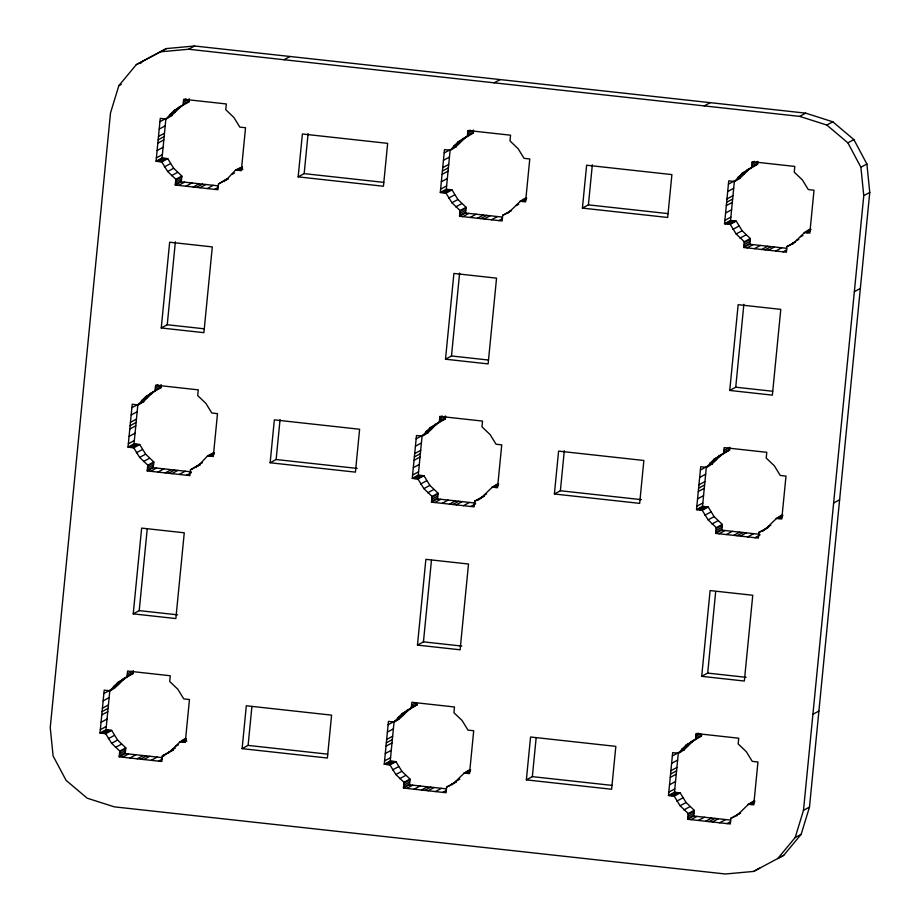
<?xml version="1.0" encoding="UTF-8"?>
<svg xmlns="http://www.w3.org/2000/svg" width="920" height="920" viewBox="0 0 920 920"><rect width="100%" height="100%" fill="white"/><g stroke="black" fill="none" stroke-linecap="round" stroke-linejoin="round"><path stroke-width="1.38" d="M105.696 733.665L111.607 743.291L119.772 751.077L119.209 756.815L125.2 753.572L125.764 747.833L117.599 740.048L111.688 730.422L105.696 733.665L99.992 733.033L104.19 690.149L109.905 690.782C118.898 686.872 123.326 676.717 133.043 673.543L133.331 670.68M133.733 447.775L139.644 457.401L147.798 465.186L147.234 470.925L153.226 467.682L153.789 461.943L145.636 454.158L139.725 444.532L133.733 447.775L128.018 447.143L132.227 404.259L137.931 404.892C146.935 400.982 151.363 390.827 161.08 387.653L161.356 384.79L155.365 388.033M161.759 161.886L167.67 171.511L175.835 179.296L175.271 185.035L181.263 181.792L181.827 176.053L173.661 168.268L167.75 158.642L161.759 161.886L156.055 161.253L160.264 118.37L165.968 119.002C174.961 115.092 179.388 104.937 189.106 101.775L189.198 100.878L183.206 104.121M99.992 733.033L105.984 729.79L109.859 690.253L103.868 693.507M128.018 447.143L134.01 443.9L137.885 404.374M156.055 161.253L162.046 158.01L165.922 118.484L159.93 121.727M133.227 613.87L141.634 528.103L184.264 532.795L175.858 618.562L133.227 613.87L139.219 610.627L177.583 614.847M137.931 404.892L145.59 396.75L155.089 390.908L155.652 385.158L198.283 389.85L197.719 395.588L205.884 403.385L211.795 412.999L217.499 413.632L213.29 456.515L207.586 455.883L199.939 464.025L190.44 469.878L189.876 475.617L147.234 470.925M161.253 327.98L169.659 242.213L212.302 246.905L203.895 332.672L161.253 327.98L167.244 324.737L204.194 328.796M165.968 119.002L173.615 110.871L183.114 105.018L183.678 99.279L226.32 103.96L225.756 109.698L233.91 117.495L239.821 127.121L245.536 127.742L241.327 170.625L235.623 170.005L227.964 178.135L218.465 183.988L217.902 189.727L175.271 185.035M139.219 610.627L147.2 529.149M167.244 324.737L175.375 241.833M168.314 753.422L168.394 752.525L173.351 749.904L162.403 755.769L161.839 761.507L119.209 756.815M196.339 467.532L196.431 466.635L200.146 464.669M224.376 181.642L224.457 180.745L228.171 178.779M242.109 748.65L246.318 705.766L331.591 715.139L327.382 758.022L242.109 748.65L248.101 745.407L327.692 754.158M270.147 462.76L274.344 419.876L359.616 429.249L355.419 472.132L270.147 462.76L276.138 459.517L357.144 468.418M298.172 176.87L302.381 133.987L387.653 143.359L383.445 186.242L298.172 176.87L304.163 173.627L383.755 182.379M248.101 745.407L251.884 706.813M276.138 459.517L280.059 419.497M304.163 173.627L308.096 133.607M389.942 764.899L395.853 774.525L404.018 782.31L403.454 788.049L409.446 784.806L410.009 779.067L401.844 771.27L395.933 761.656L389.942 764.899L384.238 764.267L388.435 721.383L394.139 722.016C403.144 718.106 407.572 707.952 417.289 704.777L417.381 703.88L411.389 707.123M417.967 479.009L423.89 488.635L432.043 496.421L431.48 502.159L437.471 498.916L438.035 493.178L429.881 485.392L423.959 475.766L417.967 479.009L412.263 478.377L416.472 435.493L422.176 436.126C431.181 432.216 435.608 422.061 445.315 418.887L445.602 416.024L439.61 419.267M446.004 193.119L451.916 202.745L460.08 210.53L459.517 216.269L465.508 213.026L466.072 207.287L457.907 199.502L451.996 189.876L446.004 193.119L440.3 192.487L444.498 149.603L450.213 150.236C459.206 146.326 463.634 136.171 473.351 132.998L473.443 132.1L467.452 135.343M384.238 764.267L390.229 761.024L394.105 721.487L388.113 724.73M412.263 478.377L418.255 475.134L422.13 435.597M440.3 192.487L446.292 189.244L450.167 149.718L444.176 152.961M417.461 645.104L425.879 559.337L468.51 564.029L460.103 649.796L417.461 645.104L423.453 641.861L461.828 646.081M445.498 359.214L453.905 273.447L496.547 278.139L488.129 363.906L445.498 359.214L451.49 355.971L488.44 360.03M423.453 641.861L431.445 560.384M451.49 355.971L459.62 273.067M452.548 784.656L452.64 783.759L446.648 787.002L446.085 792.741L403.454 788.049M478.193 500.054L484.38 495.903L474.685 501.112L474.122 506.851L431.48 502.159M511.255 210.657L502.711 215.222L502.147 220.961L459.517 216.269M508.61 212.876L508.702 211.98L511.175 210.668M526.355 779.884L530.564 737L615.836 746.373L611.627 789.256L526.355 779.884L532.346 776.641L611.938 785.381M554.392 493.994L558.589 451.11L643.862 460.483L639.664 503.366L554.392 493.994L560.384 490.751L641.389 499.652M582.417 208.104L586.626 165.22L671.899 174.593L667.69 217.476L582.417 208.104L588.409 204.861L668 213.612M532.346 776.641L536.13 738.047M560.384 490.751L564.305 450.731M588.409 204.861L592.331 164.841M674.188 796.122L680.098 805.747L688.252 813.544L687.688 819.283L693.68 816.04L694.244 810.301L686.09 802.505L680.179 792.879L674.188 796.122L668.472 795.501L672.681 752.617L678.385 753.238C687.389 749.34 691.817 739.185 701.534 736.011L701.615 735.115L695.623 738.357M702.213 510.243L708.124 519.857L716.289 527.654L715.725 533.393L721.717 530.15L722.28 524.411L714.115 516.615L708.204 507L702.213 510.243L696.509 509.611L700.718 466.727L706.422 467.36C715.415 463.45 719.854 453.296 729.56 450.121L729.847 447.258M730.25 224.353L736.161 233.979L744.314 241.764L743.751 247.503L749.742 244.26L750.306 238.521L742.152 230.736L736.241 221.111L730.25 224.353L724.546 223.721L728.744 180.837L734.447 181.47C743.452 177.56 747.88 167.405 757.597 164.231L757.873 161.368L751.881 164.611M668.472 795.501L674.463 792.258L678.35 752.721L672.359 755.964M696.509 509.611L702.5 506.368L706.376 466.831M724.546 223.721L730.537 220.478L734.413 180.941L728.421 184.184M701.707 676.338L710.113 590.571L752.755 595.263L744.349 681.03L701.707 676.338L707.698 673.095L746.074 677.315M729.744 390.448L738.15 304.681L780.781 309.373L772.374 395.14L729.744 390.448L735.735 387.205L772.685 391.264M707.698 673.095L715.691 591.617M735.735 387.205L743.866 304.301M736.793 815.879L736.885 814.982L740.6 813.027L730.894 818.225L730.331 823.975L687.688 819.283M762.427 531.288L768.625 527.137L758.919 532.346L758.356 538.085L715.725 533.393M795.42 241.902L786.956 246.456L786.393 252.195L743.751 247.503M792.856 244.111L792.948 243.213M783.713 855.335L777.722 858.59L795.179 837.533L803.494 810.336L863.765 195.672L860.901 167.244L847.895 142.853L826.815 125.051L799.71 116.391L188.588 49.243L160.379 51.819L136.286 64.664L118.829 85.709L110.515 112.907L50.243 727.57L53.107 755.998L66.114 780.39L87.193 798.192L114.298 806.851L725.42 874L753.63 871.424L783.713 855.335L801.17 834.29L809.485 807.093L869.756 192.429L866.893 164.001L853.886 139.61L832.807 121.808L805.702 113.148L194.58 46L166.37 48.576L136.286 64.664M450.213 150.236L457.861 142.094L473.351 132.998M109.905 690.782L117.553 682.64L133.043 673.543M502.711 215.222C512.428 212.048 516.856 201.894 525.86 197.984L526.746 198.087L520.754 201.33M422.176 436.126L429.835 427.984L445.315 418.887M162.403 755.769C172.12 752.594 176.548 742.44 185.552 738.53L186.438 738.633L180.446 741.876M734.447 181.47L742.106 173.328L757.597 164.231M497.823 483.874C488.819 487.784 484.391 497.938 474.685 501.112M394.139 722.016L401.798 713.874L417.289 704.777M786.956 246.456C796.674 243.282 801.101 233.128 810.094 229.218L810.991 229.321L805 232.564M706.422 467.36L714.069 459.218L729.56 450.121M464.692 773.11L470.683 769.867L469.786 769.764C460.793 773.674 456.366 783.828 446.648 787.002M468.004 771.926L469.786 769.764M782.069 515.108C773.064 519.018 768.637 529.172 758.919 532.346M678.385 753.238L686.044 745.108L701.534 736.011M748.937 804.344L754.929 801.101L754.032 800.998C745.039 804.908 740.611 815.062 730.894 818.225M752.249 803.16L754.032 800.998M140.53 63.514L142.278 61.41M160.379 51.819L166.37 48.576M118.829 85.709L121.221 84.41M188.588 49.243L194.58 46M183.586 100.165L185.989 98.877M183.402 102.143L189.393 98.9M178.169 107.629L184.161 104.385M183.114 105.018L189.106 101.775M173.615 110.871L179.607 107.629M169.533 114.678L175.524 111.423M284.073 59.731L290.064 56.488M159.206 129.099L165.197 125.856M158.481 136.459L164.473 133.216M158.159 139.817L164.151 136.574M157.826 143.163L163.817 139.921M157.102 150.535L163.093 147.292M156.377 157.906L162.368 154.663M156.94 161.356L162.932 158.113M158.907 161.575L164.898 158.332M160.873 161.782L166.865 158.539M164.415 166.899L170.407 163.656M167.67 171.511L173.661 168.268M171.499 175.662L177.491 172.419M175.835 179.296L181.827 176.053M175.743 180.193L181.734 176.951M175.547 182.171L181.539 178.928M175.352 184.149L181.343 180.895M178.595 185.403L184.586 182.16M185.932 186.208L191.923 182.965M193.257 187.013L199.249 183.77M196.592 187.381L202.584 184.138M199.916 187.749L205.907 184.506M235.623 170.005L242.5 166.853L236.509 170.096M238.475 170.315L242.064 168.371M232.058 174.328L234.45 173.029M207.242 188.554L213.233 185.311M240.43 170.533L242.834 169.234M218.465 183.988L228.206 178.779M214.578 189.359L218.166 187.415M494.143 82.823L500.135 79.58M467.831 131.399L470.235 130.111M467.636 133.377L473.627 130.134M457.861 142.094L463.852 138.851M453.778 145.9L459.77 142.657M443.451 160.321L449.443 157.078M442.727 167.693L448.718 164.45M442.405 171.051L448.397 167.808M442.072 174.397L448.063 171.155M441.347 181.769L447.338 178.526M440.622 189.14L446.614 185.897M441.186 192.59L447.178 189.347M443.152 192.797L449.144 189.554M445.107 193.016L451.099 189.773M448.649 198.122L454.641 194.879M451.916 202.745L457.907 199.502M455.745 206.896L461.736 203.653M460.08 210.53L466.072 207.287M459.988 211.427L465.98 208.184M459.793 213.405L465.784 210.162M459.597 215.372L465.589 212.129M462.841 216.637L468.832 213.394M155.56 386.055L157.952 384.767M470.178 217.442L476.169 214.199M155.169 390.011L161.161 386.768M150.132 393.518L156.124 390.275M155.089 390.908L161.08 387.653M145.59 396.75L151.581 393.507M477.503 218.247L483.494 215.004M141.496 400.556L147.487 397.313M480.826 218.615L486.818 215.372M131.893 407.617L143.922 401.649M484.161 218.983L490.153 215.74M522.721 201.549L526.309 199.594M516.292 205.562L518.696 204.263M491.487 219.788L497.478 216.545M131.18 414.978L137.172 411.734M704.225 105.903L710.217 102.66M498.824 220.593L502.412 218.649M130.456 422.349L136.447 419.106M130.123 425.707L136.114 422.464M129.8 429.053L135.792 425.81M129.076 436.425L135.067 433.182M128.351 443.796L134.343 440.553M128.915 447.246L134.906 444.003M130.87 447.465L136.862 444.21M132.837 447.672L138.828 444.429M136.379 452.789L142.37 449.535M139.644 457.401L145.636 454.158M143.462 461.553L149.454 458.309M147.798 465.186L153.789 461.943M147.717 466.084L153.709 462.841M147.522 468.061L153.513 464.818M799.71 116.391L805.702 113.148M147.327 470.028L153.318 466.785M150.57 471.293L156.561 468.05M157.895 472.098L163.886 468.855M165.22 472.903L171.212 469.66M168.555 473.271L174.547 470.028M171.89 473.639L177.882 470.396M207.586 455.883L213.578 452.64M208.483 455.986L214.475 452.743M752.077 162.633L754.469 161.333M210.439 456.205L214.038 454.261M179.216 474.444L185.208 471.201M199.939 464.025L202.331 462.725M826.815 125.051L832.807 121.808M190.44 469.878L200.18 464.669M751.686 166.577L757.678 163.334M742.106 173.328L748.098 170.085M186.541 475.249L191.337 472.65M738.024 177.134L744.015 173.892M737.15 179.423L740.439 178.227M727.697 191.555L733.688 188.312M726.972 198.927L732.964 195.684M726.639 202.285L732.63 199.042M726.317 205.631L732.308 202.388M847.895 142.853L853.886 139.61M725.592 213.003L731.584 209.76M724.868 220.374L730.859 217.131M725.431 223.824L731.423 220.581M727.398 224.031L733.389 220.788M729.353 224.25L735.344 221.007M732.895 229.356L738.886 226.113M736.161 233.979L742.152 230.736M860.901 167.244L866.893 164.001M739.979 238.13L745.97 234.887M744.314 241.764L750.306 238.521M744.234 242.661L750.225 239.418M744.038 244.639L750.03 241.396M743.843 246.606L749.834 243.363M747.086 247.871L753.077 244.628M439.806 417.289L442.198 416.001M754.411 248.676L760.403 245.433M439.415 421.233L445.406 417.99M429.835 427.984L435.827 424.741M761.748 249.481L767.74 246.238M425.741 431.791L431.733 428.547M863.765 195.672L869.756 192.429M416.139 438.84L423.683 434.723M765.072 249.849L771.063 246.606M768.407 250.217L774.398 246.974M806.955 232.783L810.554 230.828M800.538 236.796L802.942 235.497M775.732 251.022L781.724 247.779M415.414 446.211L421.406 442.968M796.456 240.603L798.847 239.303M791.901 243.834L795.501 241.891M783.058 251.827L786.657 249.883M414.702 453.583L420.693 450.34M414.368 456.941L420.359 453.698M414.034 460.287L420.026 457.044M413.322 467.659L419.313 464.416M412.597 475.03L418.588 471.787M413.16 478.48L419.152 475.237M415.115 478.687L421.107 475.444M417.082 478.906L423.073 475.663M420.624 484.012L426.615 480.769M423.89 488.635L429.881 485.392M427.708 492.786L433.699 489.543M432.043 496.421L438.035 493.178M431.952 497.317L437.943 494.074M431.767 499.296L437.759 496.053M431.572 501.262L437.563 498.019M434.815 502.527L440.806 499.284M127.34 673.923L132.123 671.324M442.14 503.332L448.132 500.089M127.144 675.889L133.135 672.646M117.553 682.64L123.544 679.397M449.466 504.137L455.457 500.894M113.47 686.446L119.462 683.203M452.801 504.505L458.792 501.262M110.204 690.034L115 687.435M456.136 504.873L462.127 501.63M492.729 487.22L498.72 483.977M854.346 291.72L860.338 288.466M494.684 487.439L498.284 485.484M463.461 505.678L469.453 502.435M103.143 700.867L109.135 697.624M484.173 495.259L486.576 493.959M470.787 506.483L475.582 503.884M102.419 708.239L108.41 704.996M102.097 711.597L108.088 708.354M101.763 714.943L107.755 711.7M101.039 722.315L107.03 719.072M100.314 729.686L106.306 726.443M100.878 733.136L106.87 729.894M102.844 733.344L108.836 730.1M104.799 733.562L110.791 730.319M108.353 738.668L114.344 735.425M111.607 743.291L117.599 740.048M115.437 747.442L121.428 744.199M119.772 751.077L125.764 747.833M119.68 751.973L125.672 748.731M119.485 753.952L125.476 750.708M119.289 755.918L125.281 752.675M122.532 757.183L128.524 753.94M129.869 757.988L135.861 754.745M137.195 758.793L143.186 755.55M140.53 759.161L146.521 755.918M143.853 759.529L149.845 756.286M182.413 742.095L186.001 740.14M175.984 746.108L178.388 744.809M151.179 760.334L157.17 757.091M184.368 742.302L186.771 741.014M723.856 450.501L728.651 447.902M171.902 749.915L175.501 747.96M723.66 452.467L729.652 449.224M162.322 756.665L164.714 755.366M714.069 459.218L720.061 455.975M158.516 761.139L162.104 759.195M709.987 463.024L715.978 459.781M700.384 470.074L707.928 465.957M699.66 477.445L705.651 474.202M698.935 484.817L704.927 481.574M698.613 488.175L704.605 484.921M698.28 491.522L704.271 488.278M697.556 498.893L703.547 495.65M696.842 506.264L702.834 503.022M697.406 509.714L703.397 506.471M699.361 509.921L705.352 506.678M701.327 510.14L707.319 506.897M704.869 515.246L710.861 512.003M708.124 519.857L714.115 516.615M711.953 524.02L717.945 520.778M716.289 527.654L722.28 524.411M716.197 528.551L722.188 525.308M716.001 530.529L721.993 527.286M715.817 532.496L721.809 529.253M719.06 533.761L725.052 530.518M726.386 534.566L732.377 531.323M411.573 705.157L416.369 702.558M401.798 713.874L407.79 710.631M733.711 535.371L739.703 532.128M397.716 717.681L403.707 714.438M394.45 721.269L399.245 718.669M737.046 535.739L743.038 532.496M740.37 536.107L746.361 532.864M776.963 518.454L782.954 515.212M778.929 518.673L782.529 516.718M387.389 732.101L393.38 728.858M747.707 536.912L753.698 533.669M768.418 526.493L770.822 525.193M755.032 537.717L759.828 535.118M386.664 739.473L392.656 736.23M386.331 742.831L392.322 739.588M833.623 503.01L839.615 499.767M386.009 746.178L392 742.934M385.284 753.549L391.276 750.306M384.56 760.92L390.551 757.678M385.123 764.37L391.115 761.127M387.09 764.577L393.081 761.334M389.045 764.796L395.036 761.553M392.587 769.902L398.578 766.659M395.853 774.525L401.844 771.27M399.671 778.676L405.662 775.433M404.018 782.31L410.009 779.067M403.926 783.207L409.917 779.964M403.73 785.185L409.722 781.942M403.535 787.152L409.526 783.909M406.778 788.417L412.769 785.174M414.103 789.222L420.095 785.979M421.44 790.027L427.432 786.784M424.764 790.395L430.755 787.152M428.099 790.763L434.091 787.52M466.659 773.329L470.246 771.374M435.424 791.568L441.416 788.325M456.147 781.149L459.735 779.194M451.593 784.38L456.389 781.781L453.882 783.104M442.75 792.373L446.349 790.429M696.014 734.413L698.406 733.113M695.819 736.391L700.615 733.792M686.044 745.108L692.035 741.865M681.95 748.914L687.942 745.671M678.695 752.502L681.087 751.203M671.634 763.335L677.626 760.092M670.91 770.707L676.901 767.464M670.577 774.053L676.568 770.81M670.255 777.411L676.246 774.168M669.53 784.783L675.521 781.54M668.806 792.154L674.797 788.911M812.912 714.299L818.904 711.056M669.369 795.593L675.36 792.35M671.335 795.811L677.327 792.568M673.29 796.03L679.282 792.787M676.832 801.136L682.824 797.893M680.098 805.747L686.09 802.505M683.917 809.91L689.908 806.668M688.252 813.544L694.244 810.301M688.171 814.442L694.163 811.198M687.976 816.419L693.967 813.176M687.78 818.386L693.772 815.143M691.023 819.651L697.015 816.408M698.349 820.456L704.341 817.213M705.686 821.261L711.666 818.018M709.009 821.629L715.001 818.386M712.344 821.997L718.336 818.754M750.893 804.551L754.492 802.608M719.67 822.802L725.661 819.559M726.995 823.607L730.595 821.652M803.494 810.336L809.485 807.093M795.179 837.533L801.17 834.29M753.63 871.424L759.621 868.181M462.415 138.862L467.36 136.24L467.923 130.502L510.554 135.194L509.99 140.932L518.155 148.73L524.066 158.343L529.77 158.976L525.573 201.859L519.869 201.227M746.649 170.096L751.606 167.474L752.169 161.736L794.799 166.428L794.236 172.166L802.401 179.952L808.312 189.577L814.016 190.21L809.818 233.093L804.103 232.461M434.378 424.752L439.323 422.13L439.886 416.392L482.528 421.084L481.965 426.822L490.118 434.608L496.041 444.233L501.745 444.866L497.536 487.749L491.832 487.117M122.107 679.408L127.052 676.786L127.615 671.048L170.257 675.74L169.694 681.478L177.847 689.264L183.758 698.889L189.462 699.522L185.265 742.405L179.561 741.773M718.623 455.986L723.568 453.364L724.132 447.626L766.774 452.318L766.21 458.056L774.364 465.842L780.275 475.467L785.99 476.1L781.781 518.983L776.077 518.351M406.353 710.643L411.297 708.02L411.861 702.282L454.491 706.974L453.928 712.712L462.093 720.498L468.004 730.123L473.708 730.756L469.51 773.639L463.795 773.007M690.586 741.876L695.543 739.255L696.106 733.516L738.737 738.208L738.173 743.946L746.338 751.732L752.249 761.357L757.953 761.99L753.744 804.873L748.04 804.241M171.062 115.655L171.959 115.759M455.308 146.889L456.205 146.993M162.046 158.01L167.75 158.642M446.292 189.244L451.996 189.876M730.537 220.478L736.241 221.111M181.263 181.792L218.12 185.851M465.508 213.026L502.366 217.085M749.742 244.26L786.611 248.308M427.271 432.779L428.168 432.883M711.516 464.013L712.413 464.117M134.01 443.9L139.725 444.532M418.255 475.134L423.959 475.766M702.5 506.368L708.204 507M153.226 467.682L191.314 471.868M437.471 498.916L475.559 503.102M721.717 530.15L759.805 534.336M683.491 749.904L684.376 749.995M105.984 729.79L111.688 730.422M390.229 761.024L395.933 761.656M674.463 792.258L680.179 792.879M125.2 753.572L162.058 757.631M409.446 784.806L446.303 788.854M693.68 816.04L730.549 820.088"/></g></svg>
